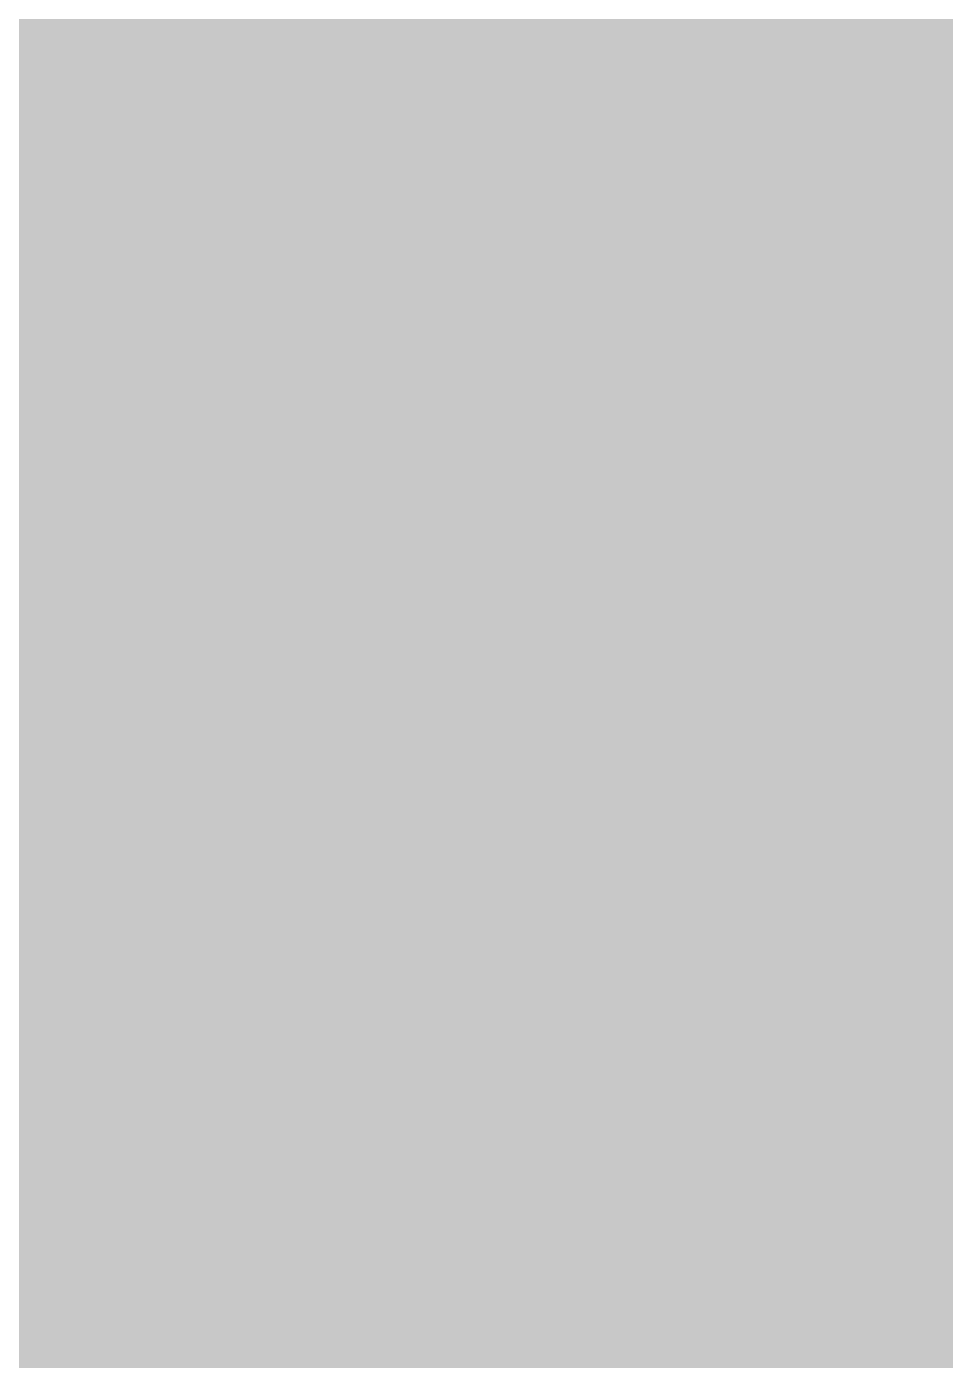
# Model space of a CAD drawing. Header units: inches. Extents: x 0.91 to 3.83, y 2.65 to 3.83.
# Drawn here: x 2.202792 to 2.203578, y 3.209488 to 3.210628 of the extents above; entities that cross this region are included whole.
import ezdxf

# ---------------------------------------------------------------- set-up
doc = ezdxf.new("R2010")
doc.units = ezdxf.units.IN
doc.header["$MEASUREMENT"] = 0
doc.layers.add('Top Layer', color=1, linetype='Continuous')
doc.layers.add('Top Overlay', color=2, linetype='Continuous')

# ---------------------------------------------------------------- blocks, each defined once
blk = doc.blocks.new('SOT_23_63')
at = {"layer": 'Top Overlay'}
for points in [[(0.0629921, -0.0590551, 0.006, 0.006, 0), (0.0629923, 0.0590551, 0.006, 0.006, 0)], [(-0.0629921, -0.0590552, 0.006, 0.006, 0), (0.0629921, -0.0590551, 0.006, 0.006, 0)]]:
    blk.add_lwpolyline(points, format="xyseb", dxfattribs=at)
blk.add_lwpolyline([(0.0614921, -0.0590551, 0.003, 0.003, 1), (0.0644921, -0.0590551, 0.003, 0.003, 1)], format="xyseb", close=True, dxfattribs=at)
blk.add_lwpolyline([(0.0614921, -0.0590551, 0.003, 0.003, 1), (0.0644921, -0.0590551, 0.003, 0.003, 1)], format="xyseb", close=True, dxfattribs=at)

msp = doc.modelspace()

# ---------------------------------------------------------------- hatches: boundary and pattern name
at = {"layer": 'Top Layer'}
msp.add_hatch(color=1, dxfattribs=at).paths.add_polyline_path([(2.2680125, 3.2965683), (2.2680125, 3.261193), (2.2687886, 3.2572912), (2.2709988, 3.2539834), (2.3112215, 3.2137607), (2.3112215, 3.1959449), (2.2729528, 3.1959449), (2.2729528, 3.15067), (2.2727569, 3.1496851), (2.2727569, 3.1322982), (2.2726612, 3.1320748), (2.2725412, 3.1220748), (2.2725542, 3.1220423), (2.2725408, 3.1220099), (2.2725554, 3.1219746), (2.2493595, 3.0987787), (2.2490849, 3.0987787), (2.2486033, 3.098993), (2.2468444, 3.0990387), (2.2454962, 3.0991563), (2.2444394, 3.0993303), (2.2437024, 3.0995264), (2.2435827, 3.0995748), (2.2435827, 3.1053938), (2.2060237, 3.1053938), (2.2060237, 3.0928892), (2.2020867, 3.0912584), (2.1933344, 3.1000107), (2.1918827, 3.1009807), (2.1884287, 3.1044347), (2.1876647, 3.1055781), (2.1871825, 3.1059003), (2.1871825, 3.1106354), (2.1876647, 3.1109576), (2.1898575, 3.1142393), (2.1906275, 3.1181104), (2.1898575, 3.1219815), (2.1876647, 3.1252632), (2.1871826, 3.1255854), (2.1871826, 3.1303204), (2.1876647, 3.1306426), (2.1898575, 3.1339243), (2.1906275, 3.1377954), (2.1898575, 3.1416665), (2.1876647, 3.1449482), (2.1871826, 3.1452704), (2.1871826, 3.1500054), (2.1876647, 3.1503276), (2.1898575, 3.1536093), (2.1906275, 3.1574804), (2.1898575, 3.1613515), (2.1876647, 3.1646332), (2.1871825, 3.1649554), (2.1871825, 3.1696905), (2.1876647, 3.1700127), (2.1898575, 3.1732944), (2.1906275, 3.1771655), (2.1898575, 3.1810366), (2.1876647, 3.1843183), (2.184383, 3.1865111), (2.1805119, 3.1872811), (2.1509843, 3.1872811), (2.1471133, 3.1865111), (2.144508, 3.1870294), (2.1439567, 3.1878545), (2.1431317, 3.1884057), (2.1426134, 3.191011), (2.1433834, 3.194882), (2.1433834, 3.2244096), (2.1426134, 3.2282807), (2.1404206, 3.2315624), (2.1397523, 3.232009), (2.1392245, 3.237049), (2.1465808, 3.2444053), (2.1501743, 3.2444053), (2.1506409, 3.2441925), (2.1517645, 3.244153), (2.1526352, 3.2440581), (2.1534508, 3.2439046), (2.154215, 3.243696), (2.1549409, 3.2434317), (2.1556324, 3.243112), (2.1563017, 3.2427313), (2.1569556, 3.2422841), (2.1575975, 3.2417643), (2.1583779, 3.2410255), (2.1585573, 3.2409569), (2.164612, 3.2369113), (2.1719394, 3.2354538), (2.1792668, 3.2369113), (2.1854787, 3.2410619), (2.1896293, 3.2472738), (2.1910868, 3.2546012), (2.1896293, 3.2619286), (2.1854787, 3.2681405), (2.1792668, 3.2722911), (2.1719394, 3.2737486), (2.164612, 3.2722911), (2.1585573, 3.2682455), (2.1583779, 3.2681769), (2.1575975, 3.2674381), (2.1569552, 3.266918), (2.1563019, 3.2664712), (2.1556321, 3.2660902), (2.1549401, 3.2657703), (2.1542149, 3.2655063), (2.1534508, 3.2652978), (2.1526352, 3.2651443), (2.1517647, 3.2650495), (2.1506409, 3.2650099), (2.1501743, 3.2647971), (2.1423575, 3.2647971), (2.1384557, 3.264021), (2.1351479, 3.2618108), (2.1111369, 3.2377998), (2.1089267, 3.2344921), (2.1079109, 3.2344611), (2.1040936, 3.2379513), (2.1040936, 3.2464809), (2.1053424, 3.2475135), (2.105939, 3.2479411), (2.1064648, 3.2482733), (2.1068489, 3.2484787), (2.1070606, 3.2485685), (2.1072909, 3.2486021), (2.1074061, 3.2486707), (2.1074324, 3.2486785), (2.1074694, 3.2487084), (2.1075417, 3.2487515), (2.1078306, 3.2487089), (2.1083512, 3.2490957), (2.1130096, 3.2500223), (2.1192215, 3.2541729), (2.1233721, 3.2603848), (2.1247926, 3.2675263), (2.1248711, 3.267702), (2.1249005, 3.2687763), (2.1249869, 3.2695982), (2.1251331, 3.2703768), (2.1253371, 3.2711189), (2.1256003, 3.2718349), (2.1259262, 3.2725339), (2.1263194, 3.2732221), (2.1267874, 3.273907), (2.1273366, 3.2745907), (2.1281026, 3.2754126), (2.128282, 3.2758928), (2.1309729, 3.2785837), (2.1906265, 3.2785837), (2.2084334, 3.2607768), (2.2084334, 3.2604529), (2.2082178, 3.2599511), (2.2081946, 3.2581845), (2.2080159, 3.2553079), (2.2079747, 3.2550001), (2.2060237, 3.2550001), (2.2060237, 3.2506085), (2.2057318, 3.2499172), (2.2059601, 3.2493552), (2.2058491, 3.2487591), (2.2060237, 3.2485046), (2.2060237, 3.2213781), (2.2138113, 3.2213781), (2.2138595, 3.2212589), (2.2140557, 3.2205214), (2.2142297, 3.2194644), (2.2143473, 3.2181164), (2.214393, 3.2163574), (2.2146073, 3.2158758), (2.2146073, 3.2014482), (2.2143931, 3.2009672), (2.2143475, 3.1992353), (2.2142304, 3.1979083), (2.2140583, 3.1968755), (2.2138657, 3.1961601), (2.2137844, 3.1959615), (2.2137537, 3.1959448), (2.2040552, 3.1959448), (2.2040552, 3.1268898), (2.2475198, 3.1268898), (2.2475198, 3.1959448), (2.2358526, 3.1959448), (2.235822, 3.1959615), (2.2357407, 3.19616), (2.2355481, 3.1968755), (2.235376, 3.1979083), (2.2352589, 3.1992353), (2.2352133, 3.2009672), (2.2349991, 3.2014481), (2.2349991, 3.2158759), (2.2352134, 3.2163575), (2.2352591, 3.2181164), (2.2353767, 3.2194646), (2.2355507, 3.2205214), (2.2357468, 3.2212584), (2.2357952, 3.2213781), (2.2435827, 3.2213781), (2.2435827, 3.2550001), (2.2296281, 3.2550001), (2.2295723, 3.255138), (2.2293763, 3.2558736), (2.2292027, 3.2569251), (2.2290852, 3.2582689), (2.2290395, 3.2600212), (2.2288252, 3.2605027), (2.2288252, 3.2650001), (2.2280491, 3.2689019), (2.2258389, 3.2722097), (2.2056492, 3.2923994), (2.2074351, 3.2961813), (2.2435827, 3.2961813), (2.2435827, 3.3158541), (2.2472201, 3.3173607)])

# ---------------------------------------------------------------- block references
at = {"rotation": 270}
msp.add_blockref('SOT_23_63', (2.2641733, 3.2755907), dxfattribs=at)

doc.saveas('drawing.dxf')
